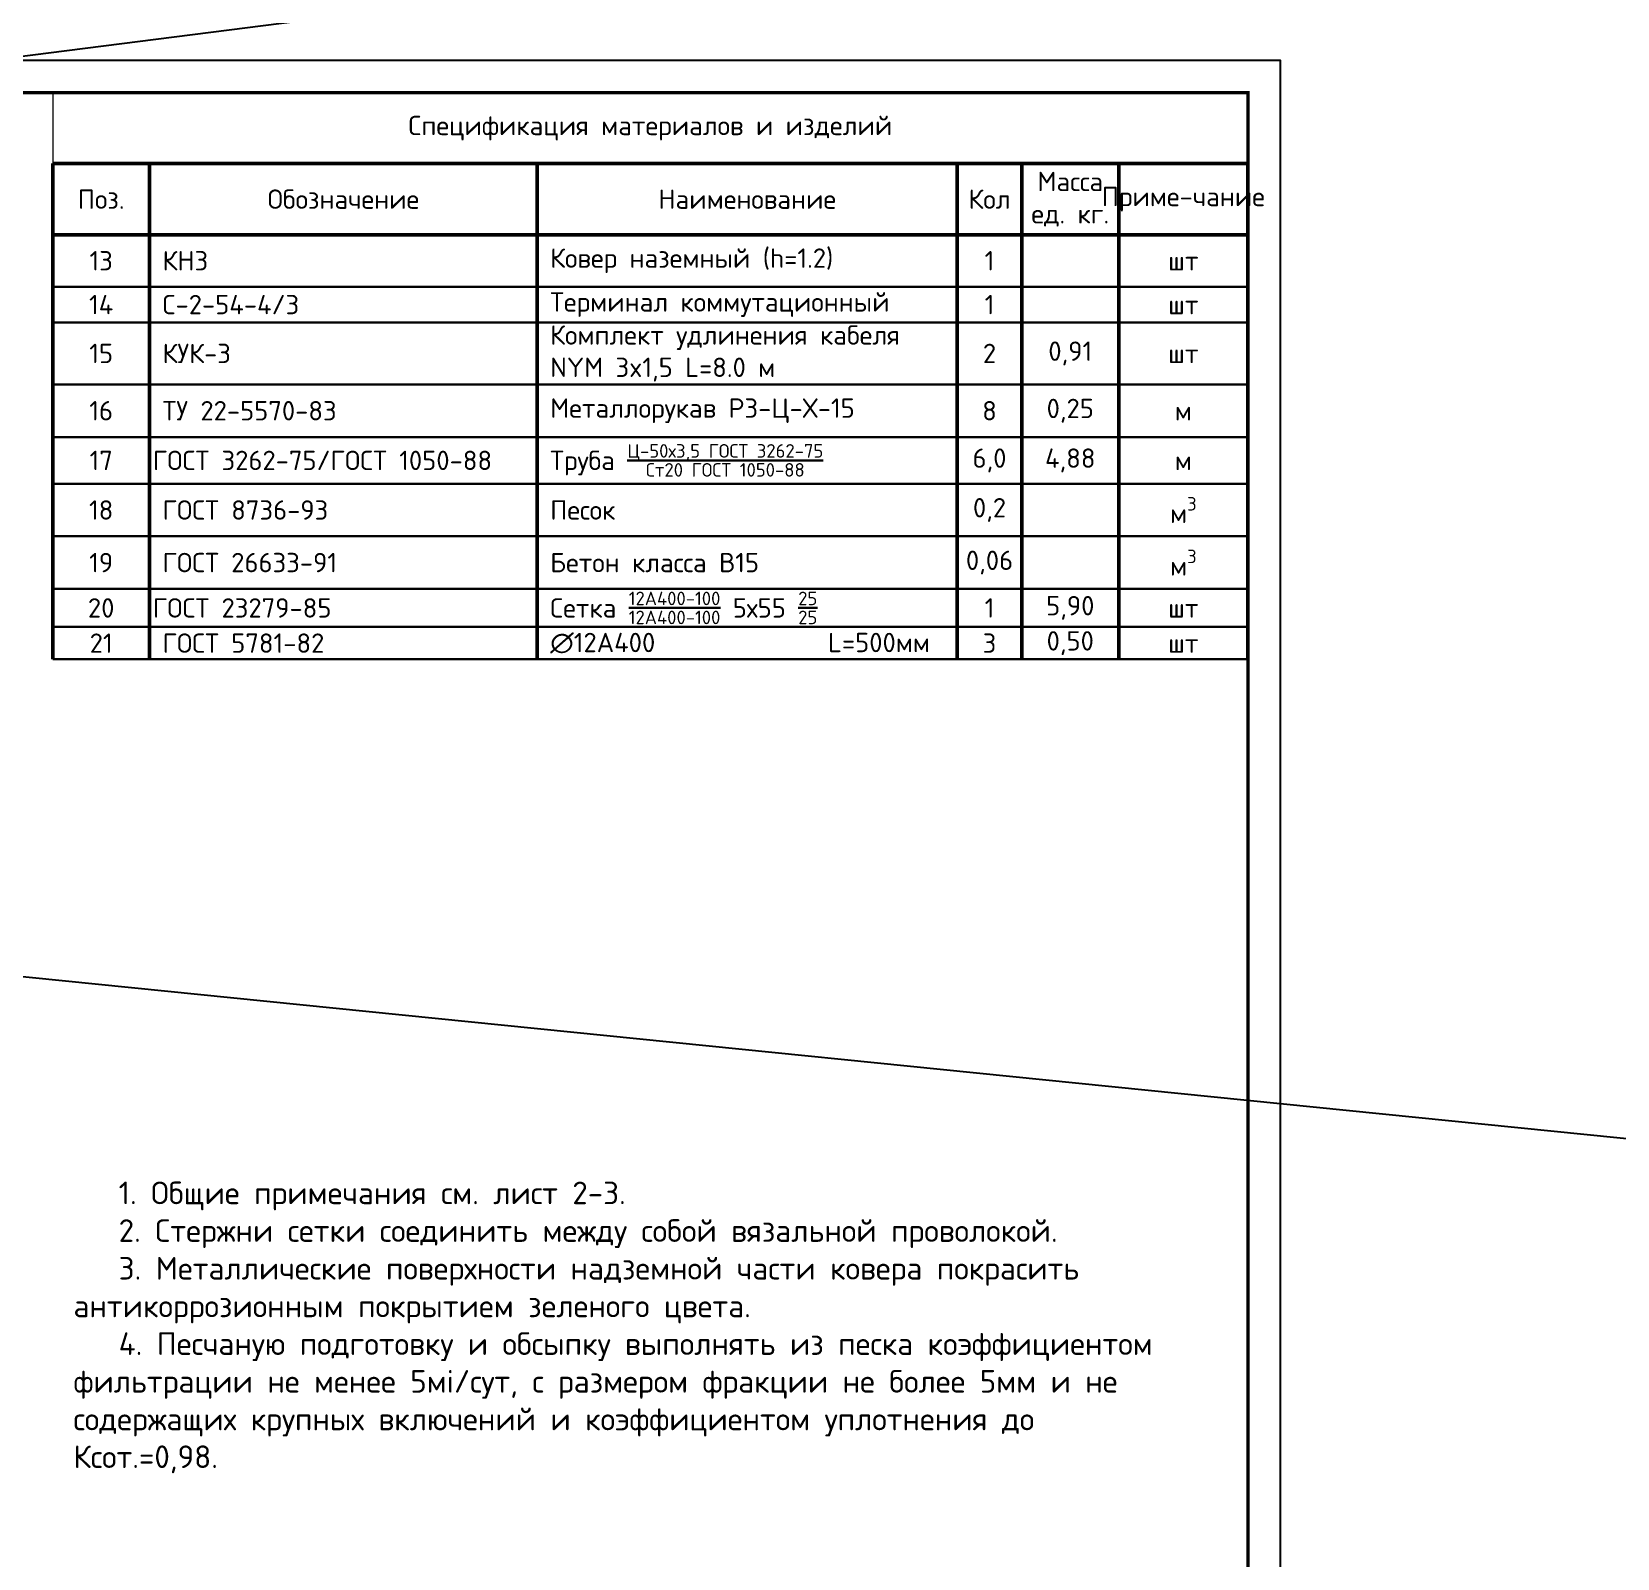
# Model space of a CAD drawing. Header units: millimetres. Extents: x -112426 to 8831, y 1218 to 38707.
# Drawn here: x 4629.2 to 4874.6, y 1466.3 to 1702.6 of the extents above; entities that cross this region are included whole.
import ezdxf
from ezdxf.enums import TextEntityAlignment as Align

# ---------------------------------------------------------------- set-up
doc = ezdxf.new("R2010")
doc.units = ezdxf.units.MM
for name, color, linetype, lineweight in [('Размерный', 4, 'Continuous', 30), ('Размеры на чертеже', 250, 'Continuous', 25), ('Таблица', 250, 'Continuous', 30)]:
    doc.layers.add(name, color=color, linetype=linetype, lineweight=lineweight)
doc.styles.add('-ISOCPEUR-', font='isocpeur.ttf')
doc.styles.get("Standard").update_dxf_attribs({"font": 'arial.ttf'})

# ---------------------------------------------------------------- blocks, each defined once
blk = doc.blocks.new('*U168')
blk.add_lwpolyline([(0, 0), (420, 0), (420, -297), (0, -297)], close=True)
at = {"const_width": 0.5}
blk.add_lwpolyline([(20, -5), (415, -5), (415, -292), (20, -292)], close=True, dxfattribs=at)
at = {"style": '-ISOCPEUR-'}
blk.add_attdef('РАЗРАБОТАЛ', text='', height=2.5, dxfattribs=at).set_placement((250.5, -264.22), align=Align.MIDDLE_LEFT)
at = {"style": '-ISOCPEUR-', "flags": 8}
for tag, height, p in [('ДАТА', 2.5, (290.07, -264.4)), ('ДАТА1', 2.5, (290.07, -269.4)), ('ЛИСТ', 3, (386.39, -271.92)), ('ЛИСТОВ', 3, (403.89, -271.92)), ('ФОРМАТ', 3, (380.97, -294.75))]:
    blk.add_attdef(tag, text='', height=height, dxfattribs=at).set_placement(p, align=Align.MIDDLE_CENTER)
at = {"style": '-ISOCPEUR-'}
blk.add_attdef('ПРОВЕРИЛ', (250.75, -270.73), '', height=2.5, dxfattribs=at)
at = {"lineweight": 30, "flags": 104}
blk.add_attdef('ИМЯ_ЧЕРТЕЖА', text='', height=3, dxfattribs=at).set_placement((333.63, -284.13), align=Align.MIDDLE_CENTER)
blk = doc.blocks.new('*T80')
at = {"layer": 'Defpoints', "color": 8, "linetype": 'ByBlock', "lineweight": 0, "transparency": 16777216}
for p, q in [((0, 0), (185, 0)), ((0, 0), (0, -11)), ((185, 0), (185, -11))]:
    blk.add_line(p, q, dxfattribs=at)
at = {"layer": 'Таблица', "color": 0, "lineweight": 50, "transparency": 16777216}
for p, q in [((0, -11), (185, -11)), ((0, -11), (0, -87.73)), ((15, -11), (15, -87.73)), ((75, -11), (75, -87.73)), ((140, -11), (140, -87.73)), ((150, -11), (150, -87.73)), ((165, -11), (165, -87.73)), ((185, -11), (185, -87.73)), ((0, -22), (185, -22))]:
    blk.add_line(p, q, dxfattribs=at)
at = {"layer": 'Таблица', "color": 0, "lineweight": 30, "transparency": 16777216}
for p, q in [((0, -30.06), (185, -30.06)), ((0, -35.58), (185, -35.58)), ((0, -45.18), (185, -45.18)), ((0, -53.33), (185, -53.33)), ((0, -60.55), (185, -60.55)), ((0, -68.69), (185, -68.69)), ((0, -76.83), (185, -76.83)), ((0, -82.73), (185, -82.73)), ((0, -87.73), (185, -87.73))]:
    blk.add_line(p, q, dxfattribs=at)
at = {"layer": 'Таблица', "color": 7, "transparency": 16777216, "char_height": 3, "style": '-ISOCPEUR-'}
for s, insert, width, attachment_point in [('Спецификация материалов и изделий ', (92.5, -5.5), 182, 5), ('{\\C256;С-2-54-4/3\\P}', (17, -32.82), 56, 4), ('1', (145, -32.82), 9, 5), ('Комплект удлинения кабеля NYM 3x1,5 L=8.0 м', (77, -40.38), 61, 4), ('КУК-3', (17, -40.38), 56, 4), ('2', (145, -40.38), 9, 5), ('0,91', (157.5, -40.38), 14, 5), ('ТУ 22-5570-83', (17, -49.25), 56, 4), ('Металлорукав РЗ-Ц-Х-15', (77, -49.25), 61, 4), ('8', (145, -49.25), 9, 5), ('0,25', (157.5, -49.25), 14, 5), ('ГОСТ 3262-75/ГОСТ 1050-88', (15.5, -56.94), 59, 4), ('\\A1;Труба {\\H0.7x;\\SЦ-50х3,5 ГОСТ 3262-75/Ст20 ГОСТ 1050-88;}', (77, -56.94), 61, 4), ('6,0', (145, -56.94), 9, 5), ('4,88', (157.5, -56.94), 14, 5), ('м', (175, -56.94), 19, 5), ('ГОСТ 8736-93', (17, -64.62), 56, 4), ('Песок', (77, -64.62), 61, 4), ('0,2', (145, -64.62), 9, 5), ('0,06', (145, -72.76), 9, 5), ('ГОСТ 26633-91', (17, -72.76), 56, 4), ('Бетон класса В15', (77, -72.76), 61, 4), ('\\A1;Сетка {\\H0.7x;\\S12А400-100/12А400-100;\\H1.42857x; 5х55 \\H0.7x;\\S25/25;\\H1.42857x; }', (77, -79.78), 61, 4)]:
    blk.add_mtext(s, dxfattribs=dict(at, insert=insert, width=width, attachment_point=attachment_point))
at = {"layer": 'Таблица', "color": 18, "true_color": 0x000000, "transparency": 16777216, "char_height": 3, "style": '-ISOCPEUR-'}
for s, insert, width, attachment_point in [('Масса ед. кг.', (157.5, -16.5), 13, 5), ('Приме-чание', (175, -16.5), 17, 5), ('Поз.', (7.5, -16.5), 12, 5), ('Обозначение', (45, -16.5), 57, 5), ('Наименование', (107.5, -16.5), 62, 5), ('Кол', (145, -16.5), 8, 5), ('13', (7.5, -26.03), 14, 5), ('КНЗ', (17, -26.03), 56, 4), ('Ковер наземный (h=1.2)', (77, -26.03), 61, 4), ('1', (145, -26.03), 9, 5), ('шт', (175, -26.03), 19, 5), ('14', (7.5, -32.82), 14, 5), ('шт', (175, -32.82), 19, 5), ('15', (7.5, -40.38), 14, 5), ('шт', (175, -40.38), 19, 5), ('16', (7.5, -49.25), 14, 5), ('м', (175, -49.25), 19, 5), ('17', (7.5, -56.94), 14, 5), ('18', (7.5, -64.62), 14, 5), ('\\A1;м{\\H0.7x;\\S3^ ;}', (175, -64.62), 19, 5), ('\\A1;м{\\H0.7x;\\S3^ ;}', (175, -72.76), 19, 5), ('19', (7.5, -72.76), 14, 5), ('шт', (175, -79.78), 19, 5), ('шт', (175, -85.23), 19, 5)]:
    blk.add_mtext(s, dxfattribs=dict(at, insert=insert, width=width, attachment_point=attachment_point))
at = {"layer": 'Таблица', "color": 0, "transparency": 16777216, "char_height": 3, "style": '-ISOCPEUR-'}
for s, insert, width, attachment_point in [('Терминал коммутационный ', (77, -32.82), 61, 4), ('20', (7.5, -79.78), 14, 5), ('ГОСТ 23279-85', (15.5, -79.78), 59, 4), ('1', (145, -79.78), 9, 5), ('5,90', (157.5, -79.78), 14, 5), ('0,50', (157.5, -85.23), 14, 5), ('21', (7.5, -85.23), 14, 5), ('ГОСТ 5781-82', (17, -85.23), 56, 4), ('∅12А400              L=500мм', (77, -85.23), 61, 4), ('3', (145, -85.23), 9, 5)]:
    blk.add_mtext(s, dxfattribs=dict(at, insert=insert, width=width, attachment_point=attachment_point))

msp = doc.modelspace()

# ---------------------------------------------------------------- linework, layer by layer
for p, q in [((6610.206, 1951.39), (857.036, 1218.247)), ((1022.192, 1920.504), (6776.04, 1339.375))]:
    msp.add_line(p, q)

# ---------------------------------------------------------------- block references
msp.add_blockref('*T80', (4632.476, 1693.16))
at = {"layer": 'Размеры на чертеже', "lineweight": 90}
msp.add_blockref('*U168', (4402.476, 1698.16), dxfattribs=at)

# ---------------------------------------------------------------- texts
at = {"layer": 'Размерный', "color": 7, "lineweight": 30, "insert": (4635.686, 1524.57), "char_height": 3.5, "attachment_point": 1, "style": '-ISOCPEUR-'}
msp.add_mtext_dynamic_manual_height_columns('\\pxi2;1. Общие примечания см. лист 2-3.\\P2. Стержни сетки соединить между собой вязальной проволокой. \\P3. Металлические поверхности надземной части ковера покрасить антикоррозионным покрытием зеленого цвета.\\P4. Песчаную подготовку и обсыпку выполнять из песка коэффициентом фильтрации не менее 5мі/сут, с размером фракции не более 5мм и не содержащих крупных включений и коэффициентом уплотнения до Ксот.=0,98.', width=171.9057, gutter_width=12.5, heights=[0], dxfattribs=at)

doc.saveas('drawing.dxf')
